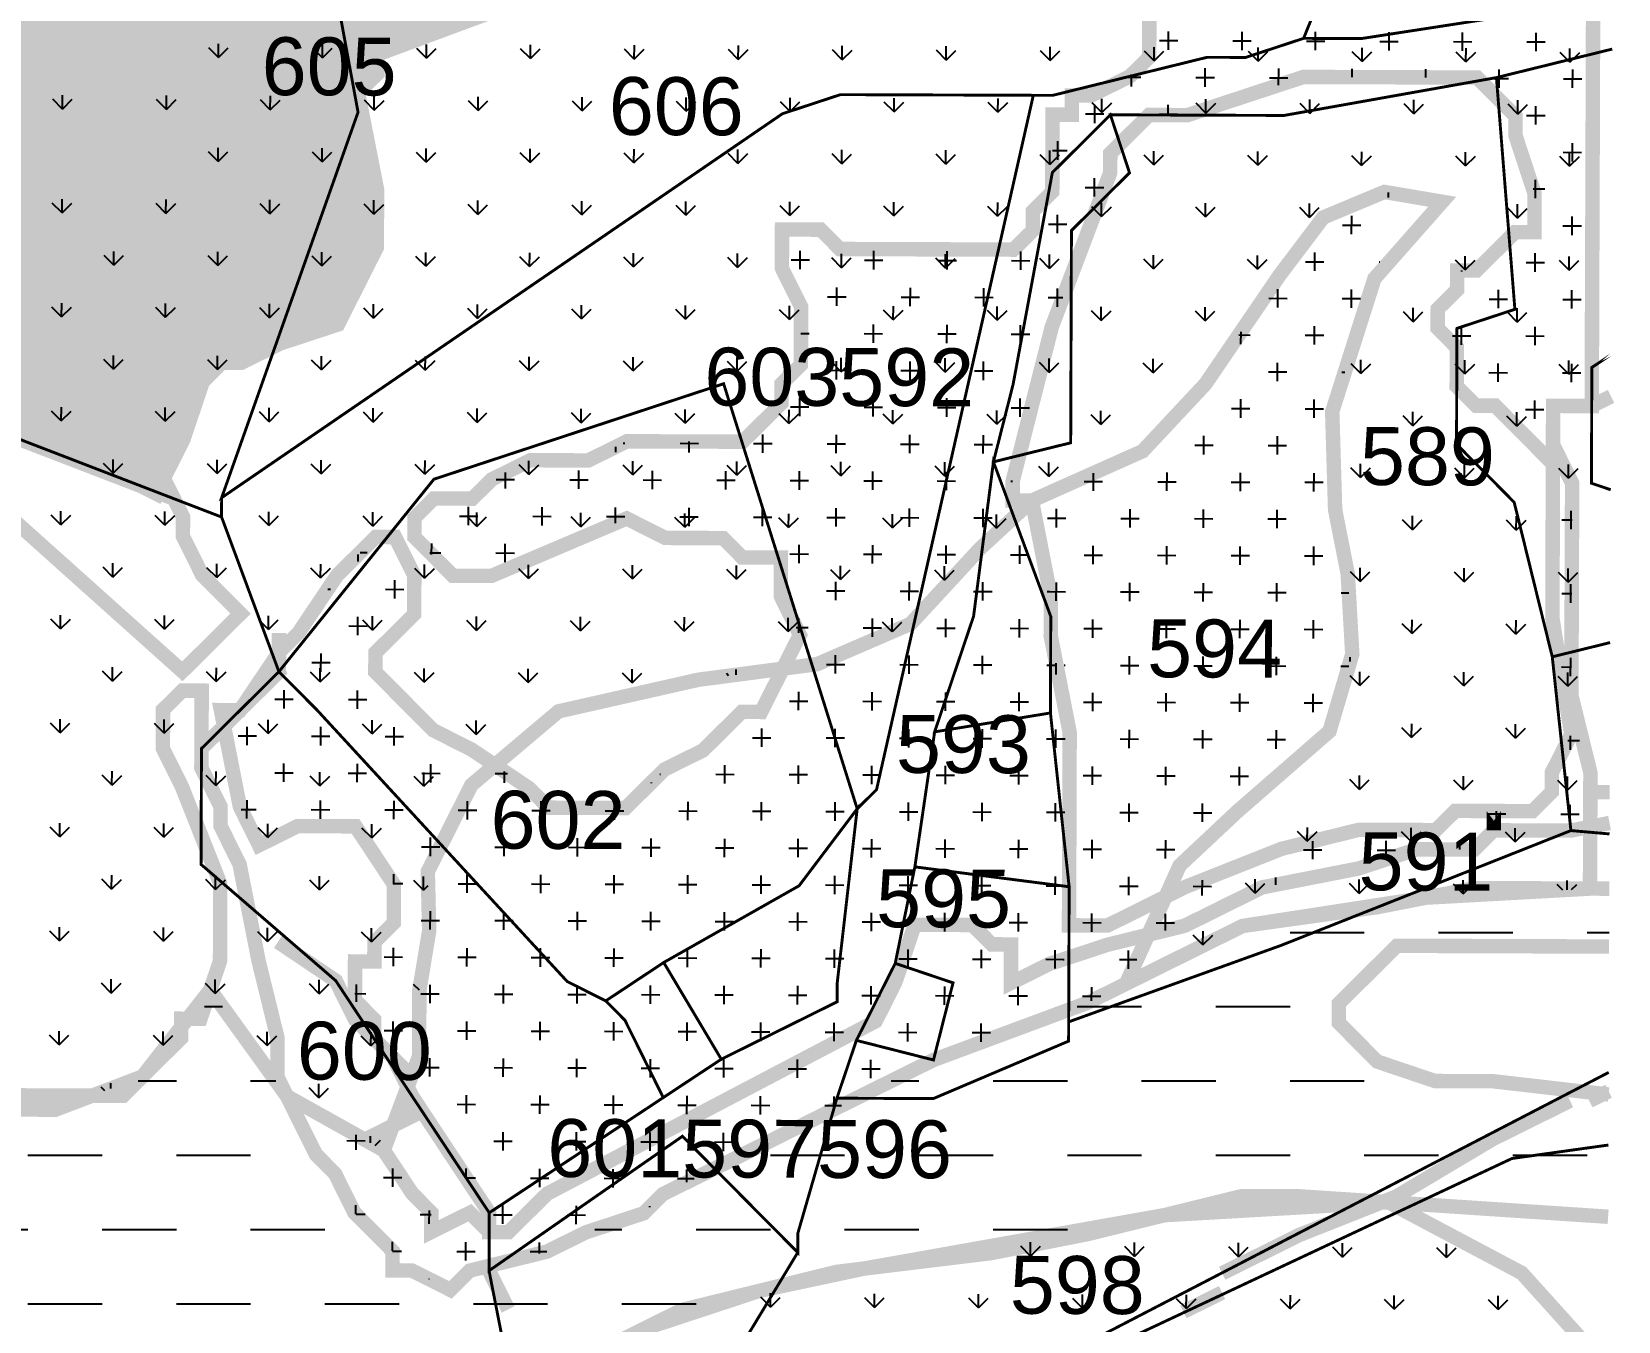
# Model space of a CAD drawing. Header units: metres. Extents: x 349383 to 353359, y 1753011 to 1755617.
# Drawn here: x 352457.6 to 352796.8, y 1753580.5 to 1753856.2 of the extents above; entities that cross this region are included whole.
import ezdxf

# ---------------------------------------------------------------- set-up
doc = ezdxf.new("R2010")
doc.units = ezdxf.units.M
for name, color, linetype in [('CRZ LANDWARD OF HTL', 11, 'Continuous'), ('INTERTIDAL ZONE', 5, 'Continuous'), ('LOW TIDE LINE', 5, 'Continuous'), ('MANGROOVES', 112, 'Continuous'), ('RIVER', 4, 'Continuous'), ('SURVEY NO.', 7, 'Continuous'), ('SURVEY PLOT BOUNDARY', 35, 'Continuous'), ('VILLAGE BOUNDARY', 212, 'Continuous')]:
    doc.layers.add(name, color=color, linetype=linetype)
doc.layers.add('HIGH TIDE LINE', color=7, linetype='Continuous', true_color=0xff00c5)
doc.styles.add('PDF Arial', font='arial.ttf')
pattern_1 = [(359.799348, (308968.011, 1739421.178), (7.8863897, 7.8313453), [3.9294578, -11.7883735]), (89.799348, (308969.969, 1739419.206), (-7.8313453, 7.8863897), [3.9294578, -11.7883735])]

msp = doc.modelspace()

# ---------------------------------------------------------------- hatches: boundary and pattern name
at = {"layer": 'CRZ LANDWARD OF HTL'}
h = msp.add_hatch(dxfattribs=at)
h.set_pattern_fill('CROSS', color=256, scale=1.237625, angle=-0.2007)
h.set_pattern_definition(pattern_1)
h.paths.add_polyline_path([(352196.86, 1753703.97), (352200.99, 1753703.95), (352205.13, 1753708.06), (352205.14, 1753712.19), (352209.27, 1753712.17), (352209.34, 1753732.8), (352213.48, 1753736.91), (352213.49, 1753741.04), (352225.93, 1753757.5), (352225.94, 1753761.62), (352230.08, 1753765.74), (352259.16, 1753823.39), (352267.44, 1753831.62), (352275.72, 1753839.84), (352279.86, 1753843.95), (352288.11, 1753843.92), (352292.25, 1753848.03), (352304.64, 1753852.12), (352308.76, 1753852.1), (352329.4, 1753856.16), (352325.32, 1753868.55), (352321.21, 1753872.69), (352317.08, 1753872.7), (352312.97, 1753876.84), (352308.86, 1753880.98), (352308.89, 1753889.23), (352304.77, 1753889.25), (352300.66, 1753893.39), (352296.56, 1753901.65), (352296.57, 1753905.78), (352292.48, 1753914.05), (352292.55, 1753934.67), (352296.67, 1753934.66), (352300.81, 1753938.77), (352304.94, 1753938.76), (352313.2, 1753942.85), (352350.33, 1753942.72), (352354.44, 1753938.58), (352358.54, 1753930.32), (352362.65, 1753926.18), (352375.02, 1753926.13), (352379.16, 1753930.24), (352387.41, 1753930.22), (352387.37, 1753917.84), (352383.23, 1753913.73), (352379.07, 1753905.49), (352383.19, 1753901.35), (352383.16, 1753893.1), (352362.53, 1753893.17), (352354.27, 1753889.07), (352350.14, 1753889.09), (352346, 1753884.98), (352345.99, 1753880.85), (352341.85, 1753876.74), (352337.71, 1753872.63), (352341.79, 1753860.24), (352350.04, 1753860.21), (352358.28, 1753856.05), (352378.83, 1753835.35), (352391.23, 1753843.56), (352391.25, 1753847.69), (352387.12, 1753847.7), (352387.14, 1753851.83), (352383.01, 1753851.84), (352383.03, 1753855.97), (352387.18, 1753864.2), (352387.2, 1753868.33), (352391.33, 1753872.44), (352391.35, 1753876.57), (352411.97, 1753876.49), (352416.11, 1753880.61), (352420.21, 1753872.34), (352420.2, 1753868.21), (352424.31, 1753864.07), (352428.43, 1753864.06), (352432.54, 1753859.92), (352444.92, 1753859.88), (352449.03, 1753855.74), (352453.14, 1753851.6), (352449, 1753847.48), (352448.96, 1753835.11), (352436.45, 1753798.02), (352436.44, 1753793.89), (352432.31, 1753793.91), (352432.33, 1753798.03), (352428.21, 1753802.17), (352415.88, 1753814.59), (352395.34, 1753839.42), (352382.93, 1753827.09), (352399.35, 1753806.4), (352419.52, 1753782.7), (352487.99, 1753756.34), (352485.82, 1753760.71), (352489.98, 1753768.95), (352494.14, 1753781.31), (352498.28, 1753785.43), (352502.41, 1753785.41), (352510.67, 1753789.51), (352523.06, 1753793.59), (352531.37, 1753810.06), (352531.41, 1753822.44), (352527.36, 1753843.08), (352531.5, 1753847.2), (352531.52, 1753851.32), (352564.56, 1753863.58), (352597.63, 1753884.1), (352610.02, 1753888.18), (352618.29, 1753892.28), (352622.44, 1753900.51), (352626.57, 1753900.5), (352626.58, 1753904.62), (352630.7, 1753904.61), (352630.72, 1753908.74), (352643.12, 1753916.94), (352647.26, 1753921.05), (352647.28, 1753925.18), (352651.42, 1753929.29), (352655.56, 1753933.4), (352609.91, 1753956.35), (352587.87, 1753967.42), (352534.17, 1754001.7), (352477.97, 1754045.29), (352391.19, 1754098.89), (352303.41, 1754141.93), (352223.61, 1754164.36), (352156.39, 1754176.12), (352104.49, 1754174.38), (352011.04, 1754165.15), (351939.88, 1754151.48), (351883.59, 1754131.51), (351863.42, 1754135.42), (351856.37, 1754179.62), (351841.22, 1754245.94), (351819.38, 1754325.42), (351800.01, 1754370.44), (351782.95, 1754366.41), (351751.11, 1754366.89), (351730.5, 1754373.11), (351712.8, 1754382.21), (351700.13, 1754382.25), (351683.08, 1754369.66), (351651.6, 1754373.38), (351631.35, 1754377.07), (351613.97, 1754375.68), (351595.85, 1754368.88), (351578.02, 1754352.91), (351566.41, 1754344.63), (351546.5, 1754341.08), (351520.44, 1754340.45), (351497.99, 1754338), (351481.69, 1754332.99), (351464.8, 1754333.65), (351440.07, 1754341.99), (351419.38, 1754321.43), (351361.42, 1754263.87), (351303.48, 1754210.44), (351306.8, 1754199.68), (351311.69, 1754198.03), (351315.8, 1754193.89), (351315.73, 1754173.26), (351323.96, 1754169.11), (351336.3, 1754156.69), (351344.5, 1754144.28), (351348.6, 1754136.02), (351348.51, 1754111.26), (351344.34, 1754098.9), (351340.35, 1754090.98), (351344.27, 1754078.27), (351380.94, 1753946.12), (351384.97, 1753921.35), (351479.22, 1753739.48), (351544.35, 1753491.71), (351544.32, 1753483.46), (351552.47, 1753454.55), (351556.57, 1753446.28), (351572.99, 1753425.6), (351581.19, 1753409.06), (351663.3, 1753297.38), (351696.12, 1753247.76), (351725, 1753247.66), (351729.11, 1753243.52), (351733.22, 1753239.38), (351741.46, 1753235.22), (351745.57, 1753231.08), (351757.93, 1753226.91), (351770.29, 1753222.74), (351778.51, 1753214.46), (351782.62, 1753210.32), (351782.51, 1753177.32), (351786.62, 1753173.18), (351787.2, 1753172.58), (351805.15, 1753164.86), (351815.49, 1753173.07), (351836.12, 1753173), (351840.27, 1753181.24), (351848.52, 1753181.21), (351848.49, 1753172.96), (351873.29, 1753185.25), (351902.16, 1753185.15), (351904.21, 1753181.02), (351914.54, 1753185.1), (351910.46, 1753197.5), (351902.19, 1753193.4), (351893.98, 1753205.81), (351898.12, 1753209.92), (351889.92, 1753222.32), (351877.63, 1753247.12), (351877.69, 1753263.62), (351873.59, 1753271.89), (351869.46, 1753271.9), (351865.35, 1753276.04), (351865.37, 1753281.55), (351865.41, 1753292.55), (351869.55, 1753296.66), (351869.57, 1753300.78), (351871.33, 1753300.78), (351873.75, 1753317.27), (351873.76, 1753321.4), (351878.97, 1753336.85), (351877.95, 1753337.89), (351877.98, 1753346.14), (351882.11, 1753350.25), (351883.49, 1753350.25), (351886.27, 1753358.49), (351906.91, 1753362.54), (351911.06, 1753370.78), (351911.13, 1753391.41), (351909.78, 1753396.91), (351907.05, 1753403.8), (351898.83, 1753412.08), (351911.37, 1753457.42), (351927.95, 1753482.11), (351952.82, 1753515.03), (351965.3, 1753543.87), (351969.43, 1753547.98), (351969.45, 1753552.11), (351981.9, 1753572.69), (351986.04, 1753576.8), (351990.22, 1753593.29), (352010.92, 1753613.85), (352015.04, 1753613.83), (352023.32, 1753622.06), (352031.59, 1753626.15), (352035.73, 1753630.27), (352052.25, 1753638.46), (352060.55, 1753650.81), (352068.83, 1753659.03), (352077.08, 1753659), (352077.09, 1753663.13), (352114.22, 1753663), (352139, 1753671.16), (352144.96, 1753672.06), (352151.39, 1753675.24), (352172.06, 1753687.55), (352176.18, 1753687.53)])
h = msp.add_hatch(dxfattribs=at)
h.set_pattern_fill('CROSS', color=256, scale=1.237625, angle=-0.2007)
h.set_pattern_definition(pattern_1)
h.paths.add_polyline_path([(352675.49, 1753735.3), (352671.44, 1753755.94), (352667.31, 1753755.95), (352667.32, 1753760.08), (352675.69, 1753793.06), (352688.18, 1753826.02), (352688.2, 1753830.14), (352696.47, 1753838.37), (352704.73, 1753838.34), (352729.5, 1753846.5), (352766.63, 1753846.37), (352770.74, 1753842.23), (352774.85, 1753838.09), (352774.84, 1753833.97), (352778.92, 1753821.57), (352778.89, 1753813.32), (352774.76, 1753813.34), (352770.63, 1753809.23), (352766.49, 1753805.11), (352762.36, 1753805.13), (352762.35, 1753801), (352758.21, 1753796.89), (352758.19, 1753792.77), (352762.3, 1753788.63), (352762.27, 1753780.37), (352766.38, 1753776.23), (352770.51, 1753776.22), (352774.62, 1753772.08), (352778.73, 1753767.94), (352782.84, 1753763.8), (352782.73, 1753730.79), (352786.76, 1753706.03), (352782.61, 1753697.79), (352782.6, 1753693.66), (352778.46, 1753689.55), (352770.21, 1753689.58), (352770.19, 1753685.45), (352786.69, 1753685.4), (352790.82, 1753686.21), (352790.86, 1753697.76), (352786.79, 1753714.28), (352786.95, 1753759.66), (352782.86, 1753767.93), (352782.88, 1753776.18), (352791.14, 1753776.15), (352791.5, 1753879.29), (352770.87, 1753879.36), (352770.86, 1753875.24), (352766.73, 1753875.25), (352754.34, 1753871.17), (352733.72, 1753871.24), (352729.61, 1753875.38), (352717.23, 1753875.43), (352717.22, 1753871.3), (352704.84, 1753871.34), (352700.7, 1753867.23), (352696.58, 1753867.25), (352696.52, 1753850.74), (352692.38, 1753846.63), (352684.11, 1753842.54), (352679.99, 1753842.55), (352679.97, 1753838.42), (352675.85, 1753838.44), (352675.79, 1753821.94), (352671.65, 1753817.82), (352671.64, 1753813.7), (352667.5, 1753809.59), (352630.37, 1753809.72), (352626.26, 1753813.86), (352618.01, 1753813.89), (352617.98, 1753805.63), (352622.08, 1753797.37), (352622.04, 1753784.99), (352617.9, 1753780.88), (352617.88, 1753776.75), (352613.74, 1753772.64), (352609.6, 1753768.53), (352584.85, 1753768.62), (352576.59, 1753764.52), (352564.21, 1753764.57), (352555.95, 1753760.47), (352551.81, 1753756.36), (352543.56, 1753756.39), (352539.42, 1753752.27), (352539.4, 1753748.15), (352547.63, 1753739.87), (352555.88, 1753739.84), (352584.79, 1753752.12), (352593.03, 1753747.96), (352605.41, 1753747.92), (352609.52, 1753743.78), (352617.77, 1753743.75), (352617.74, 1753735.5), (352621.83, 1753727.23), (352613.53, 1753710.76), (352609.4, 1753710.77), (352605.26, 1753706.66), (352601.12, 1753702.55), (352592.86, 1753698.45), (352584.58, 1753690.23), (352568.08, 1753690.29), (352563.97, 1753694.43), (352551.62, 1753702.72), (352543.38, 1753706.88), (352539.27, 1753711.02), (352535.16, 1753715.16), (352531.05, 1753719.3), (352531.07, 1753723.42), (352539.35, 1753731.65), (352539.38, 1753739.9), (352535.28, 1753748.16), (352531.15, 1753748.18), (352527.01, 1753744.07), (352522.87, 1753739.96), (352514.58, 1753727.61), (352510.44, 1753723.5), (352509.45, 1753722.01), (352510.43, 1753719.37), (352498.7, 1753707.72), (352502.08, 1753690.52), (352506.17, 1753682.25), (352514.44, 1753686.35), (352526.81, 1753686.31), (352535.02, 1753673.9), (352534.99, 1753665.65), (352530.85, 1753661.54), (352530.84, 1753657.41), (352526.71, 1753657.43), (352526.68, 1753649.17), (352530.79, 1753645.03), (352530.78, 1753640.91), (352534.89, 1753636.77), (352538.99, 1753628.5), (352555.4, 1753603.69), (352555.38, 1753599.56), (352559.51, 1753599.55), (352567.79, 1753607.77), (352638.04, 1753644.66), (352642.2, 1753652.9), (352646.37, 1753665.26), (352658.74, 1753665.22), (352662.85, 1753661.08), (352666.98, 1753661.06), (352666.95, 1753652.81), (352675.21, 1753656.91), (352687.6, 1753660.99), (352696.31, 1753663.13), (352704.12, 1753665.06), (352720.65, 1753673.25), (352741.29, 1753677.3), (352753.68, 1753681.39), (352766.05, 1753681.34), (352770.19, 1753685.45), (352770.21, 1753689.58), (352761.96, 1753689.61), (352757.82, 1753685.5), (352741.32, 1753685.56), (352724.8, 1753681.49), (352704.15, 1753673.31), (352687.62, 1753665.11), (352679.37, 1753665.14), (352679.51, 1753706.4), (352675.46, 1753727.04)])
at = {"layer": 'INTERTIDAL ZONE'}
h = msp.add_hatch(dxfattribs=at)
h.set_pattern_fill('CROSS', color=256, scale=1.237625, angle=-0.2007)
h.set_pattern_definition(pattern_1)
h.paths.add_polyline_path([(352679.37, 1753665.14), (352687.62, 1753665.11), (352700, 1753671.25), (352703.03, 1753677.92), (352715.43, 1753689.55), (352735.07, 1753706.64), (352739.94, 1753723.1), (352738.97, 1753740.26), (352733.49, 1753768.13), (352750.37, 1753821.31), (352746.81, 1753821.92), (352733.74, 1753816.47), (352724.42, 1753804.15), (352700.34, 1753768.84), (352671.44, 1753755.94), (352679.54, 1753714.65)])
h = msp.add_hatch(dxfattribs=at)
h.set_pattern_fill('CROSS', color=256, scale=1.237625, angle=-0.2007)
h.set_pattern_definition(pattern_1)
h.paths.add_polyline_path([(352683.43, 1753648.63), (352691.54, 1753652.64), (352696.31, 1753663.13), (352687.6, 1753660.99), (352675.21, 1753656.91), (352666.95, 1753652.81), (352666.98, 1753661.06), (352662.85, 1753661.08), (352658.74, 1753665.22), (352646.37, 1753665.26), (352642.2, 1753652.9), (352638.04, 1753644.66), (352567.79, 1753607.77), (352559.51, 1753599.55), (352555.38, 1753599.56), (352551.27, 1753603.71), (352543.01, 1753599.61), (352543.02, 1753603.73), (352538.91, 1753607.87), (352532.84, 1753617.06), (352512.17, 1753628.6), (352514.22, 1753624.46), (352518.32, 1753616.2), (352522.43, 1753612.06), (352526.52, 1753603.79), (352534.74, 1753595.51), (352534.73, 1753591.39), (352538.85, 1753591.37), (352547.09, 1753587.22), (352551.23, 1753591.33), (352567.74, 1753595.4), (352576.01, 1753599.49), (352588.4, 1753603.58), (352592.54, 1753607.69), (352600.8, 1753611.78), (352625.6, 1753624.07), (352642.13, 1753632.27), (352650.39, 1753636.36)])
at = {"layer": 'MANGROOVES'}
h = msp.add_hatch(dxfattribs=at)
h.set_pattern_fill('GRASS', color=256, scale=0.618812, angle=-0.2007)
h.set_pattern_definition([(89.799348, (308968.011, 1739421.178), (-11.0751947, 11.1530393), [2.9470934, -19.281277]), (44.799348, (308968.011, 1739421.178), (-11.0751947, 11.1530393), [2.9470934, -12.770738]), (134.799348, (308968.011, 1739421.178), (-11.1530393, -11.0751947), [2.9470934, -12.770738])])
h.paths.add_polyline_path([(352671.44, 1753755.94), (352695.1, 1753766.5), (352708.54, 1753780.87), (352724.42, 1753804.15), (352733.74, 1753816.47), (352746.81, 1753821.92), (352759.17, 1753819.82), (352744.68, 1753803.39), (352735.65, 1753774.94), (352736.27, 1753754), (352738.97, 1753740.26), (352739.94, 1753723.1), (352735.07, 1753706.64), (352715.43, 1753689.55), (352703.03, 1753677.92), (352691.54, 1753652.64), (352716.49, 1753665.01), (352755.7, 1753671.06), (352790.77, 1753673), (352791.75, 1753951.34), (352772.32, 1753951.41), (352733.3, 1753957.07), (352697.99, 1753970.08), (352670.76, 1753979), (352644.24, 1753979.1), (352626.64, 1753974.01), (352608.77, 1753948.72), (352585.36, 1753913.02), (352559.79, 1753901.74), (352511.68, 1753896.77), (352489.27, 1753880.66), (352484.07, 1753848.53), (352484, 1753826.19), (352469.74, 1753816.43), (352472.14, 1753825.55), (352470.56, 1753857.38), (352467.27, 1753885.14), (352449.2, 1753905.24), (352422.79, 1753948.59), (352393.61, 1753971.84), (352359.12, 1753986.51), (352327.62, 1753985.27), (352286.51, 1753978.02), (352263.83, 1753958.59), (352258.64, 1753925.78), (352253.78, 1753893.31), (352266.2, 1753861.79), (352279.86, 1753843.95), (352316.89, 1753819.14), (352317.94, 1753809.73), (352314.07, 1753788.36), (352319.76, 1753767.01), (352329.51, 1753748.03), (352341.32, 1753734.45), (352330.19, 1753717.52), (352327.04, 1753688.05), (352326.51, 1753658.86), (352340.12, 1753650.94), (352395.99, 1753639.82), (352436.44, 1753625.83), (352462.66, 1753625.74), (352481.25, 1753632.83), (352495.75, 1753651.35), (352512.17, 1753628.6), (352532.84, 1753617.06), (352540.41, 1753637.19), (352540.46, 1753651.26), (352542.56, 1753663.95), (352542.26, 1753676.65), (352551.6, 1753695.15), (352570.2, 1753710.88), (352600.11, 1753717.64), (352625.53, 1753720.98), (352645.51, 1753729.61), (352660.34, 1753745.68)])
h = msp.add_hatch(dxfattribs=at)
h.set_pattern_fill('GRASS', color=256, scale=0.618812, angle=-0.2007)
h.set_pattern_definition([(89.79935, (332742.333, 1740627.218), (-11.0751947, 11.1530393), [2.947093, -19.281277]), (44.79935, (332742.333, 1740627.218), (-11.075195, 11.153039), [2.947093, -12.770738]), (134.79935, (332742.333, 1740627.218), (-11.153039, -11.075195), [2.947093, -12.770738])])
h.paths.add_polyline_path([(352692.19, 1753409.29), (352722.94, 1753407.51), (352763.66, 1753391.64), (352789.78, 1753389.17), (352790.43, 1753575.01), (352776.17, 1753590.83), (352747.68, 1753605.95), (352699.78, 1753603.19), (352635.65, 1753591.79), (352613.09, 1753586.99), (352588.31, 1753578.82), (352552.73, 1753558.92), (352524.68, 1753548.51), (352487.5, 1753545.26), (352480.57, 1753533.24), (352478.77, 1753513.19), (352493.18, 1753504.89), (352530.59, 1753494.86), (352542.77, 1753469.23), (352545.84, 1753442.93), (352564.72, 1753412.25), (352587.47, 1753398.85), (352619.03, 1753398.04), (352655.94, 1753403.57)])
at = {"layer": 'RIVER'}
h = msp.add_hatch(dxfattribs=at)
h.set_pattern_fill('DASH', color=256, scale=5)
h.paths.add_polyline_path([(352526.52, 1753603.79), (352522.43, 1753612.06), (352518.32, 1753616.2), (352514.22, 1753624.46), (352512.17, 1753628.6), (352495.75, 1753651.35), (352493.67, 1753645.16), (352490.92, 1753645.17), (352489.54, 1753643.41), (352489.53, 1753641.05), (352481.25, 1753632.83), (352477.11, 1753628.72), (352470.53, 1753628.74), (352462.66, 1753625.74), (352436.44, 1753625.83), (352395.99, 1753639.82), (352340.12, 1753650.94), (352326.51, 1753658.86), (352303.99, 1753666.46), (352295.75, 1753670.61), (352262.79, 1753683.11), (352250.45, 1753691.4), (352238.09, 1753695.57), (352229.82, 1753691.47), (352225.7, 1753691.49), (352213.31, 1753687.4), (352196.76, 1753675.09), (352134.78, 1753646.42), (352081.12, 1753634.23), (352072.85, 1753630.14), (352060.46, 1753626.05), (352052.21, 1753626.08), (352039.82, 1753622), (352035.67, 1753613.76), (352031.51, 1753605.53), (352027.34, 1753593.16), (352027.3, 1753580.79), (352027.26, 1753568.41), (352052.05, 1753580.7), (352047.97, 1753593.09), (352048.01, 1753605.47), (352052.17, 1753613.7), (352105.79, 1753613.52), (352134.68, 1753617.54), (352151.2, 1753621.61), (352184.27, 1753642.12), (352204.94, 1753654.43), (352217.33, 1753658.51), (352217.32, 1753654.38), (352229.69, 1753654.34), (352242.05, 1753650.17), (352307.95, 1753621.06), (352320.3, 1753612.77), (352410.91, 1753571.19), (352456.22, 1753554.53), (352480.96, 1753550.32), (352497.45, 1753546.13), (352520.14, 1753548.12), (352526.34, 1753550.16), (352534.59, 1753552.19), (352534.59, 1753552.19), (352551.11, 1753558.32), (352565.5, 1753566.06), (352580.05, 1753574.72), (352596.58, 1753582.92), (352629.61, 1753591.05), (352635.65, 1753591.79), (352699.78, 1753603.19), (352716.29, 1753607.25), (352728.67, 1753607.21), (352794.65, 1753602.85), (352794.74, 1753628.98), (352770, 1753631.82), (352757.63, 1753631.86), (352745.27, 1753636.03), (352737.05, 1753644.31), (352737.06, 1753648.44), (352741.2, 1753652.55), (352749.48, 1753660.77), (352794.86, 1753660.61), (352794.9, 1753672.99), (352790.77, 1753673), (352755.7, 1753671.06), (352745.38, 1753669.04), (352716.49, 1753665.01), (352683.43, 1753648.63), (352650.39, 1753636.36), (352642.13, 1753632.27), (352625.6, 1753624.07), (352600.8, 1753611.78), (352592.54, 1753607.69), (352588.4, 1753603.58), (352576.01, 1753599.49), (352567.74, 1753595.4), (352551.23, 1753591.33), (352547.09, 1753587.22), (352538.85, 1753591.37), (352534.73, 1753591.39), (352534.74, 1753595.51)])

# ---------------------------------------------------------------- linework, layer by layer
at = {"layer": 'CRZ LANDWARD OF HTL', "const_width": 3.09, "flags": 128}
for points in [[(352696.58, 1753867.25), (352696.52, 1753850.74), (352692.38, 1753846.63), (352684.11, 1753842.54), (352679.99, 1753842.55), (352679.97, 1753838.42), (352675.85, 1753838.44), (352675.79, 1753821.94), (352671.65, 1753817.82), (352671.64, 1753813.7), (352667.5, 1753809.59), (352630.37, 1753809.72), (352626.26, 1753813.86), (352618.01, 1753813.89), (352617.98, 1753805.63), (352622.08, 1753797.37), (352622.04, 1753784.99), (352617.9, 1753780.88), (352617.88, 1753776.75), (352613.74, 1753772.64), (352609.6, 1753768.53), (352584.85, 1753768.62), (352576.59, 1753764.52), (352564.21, 1753764.57), (352555.95, 1753760.47), (352551.81, 1753756.36), (352543.56, 1753756.39), (352539.42, 1753752.27), (352539.4, 1753748.15), (352547.63, 1753739.87), (352555.88, 1753739.84), (352584.79, 1753752.12), (352593.03, 1753747.96), (352605.41, 1753747.92), (352609.52, 1753743.78), (352617.77, 1753743.75), (352617.74, 1753735.5), (352621.83, 1753727.23), (352613.53, 1753710.76), (352609.4, 1753710.77), (352605.26, 1753706.66), (352601.12, 1753702.55), (352592.86, 1753698.45), (352584.58, 1753690.23), (352568.08, 1753690.29), (352563.97, 1753694.43), (352551.62, 1753702.72), (352543.38, 1753706.88), (352539.27, 1753711.02), (352535.16, 1753715.16), (352531.05, 1753719.3), (352531.07, 1753723.42), (352539.35, 1753731.65), (352539.38, 1753739.9), (352535.28, 1753748.16), (352531.15, 1753748.18), (352527.01, 1753744.07), (352522.87, 1753739.96), (352514.58, 1753727.61), (352510.44, 1753723.5), (352509.45, 1753722.01), (352510.43, 1753719.37), (352498.7, 1753707.72), (352502.08, 1753690.52), (352506.17, 1753682.25), (352514.44, 1753686.35), (352526.81, 1753686.31), (352535.02, 1753673.9), (352534.99, 1753665.65), (352530.85, 1753661.54), (352530.84, 1753657.41), (352526.71, 1753657.43), (352526.68, 1753649.17), (352530.79, 1753645.03), (352530.78, 1753640.91), (352534.89, 1753636.77), (352538.99, 1753628.5), (352555.4, 1753603.69), (352555.38, 1753599.56), (352559.51, 1753599.55), (352567.79, 1753607.77), (352638.04, 1753644.66), (352642.2, 1753652.9), (352646.37, 1753665.26), (352658.74, 1753665.22), (352662.85, 1753661.08), (352666.98, 1753661.06), (352666.95, 1753652.81), (352675.21, 1753656.91), (352687.6, 1753660.99), (352696.31, 1753663.13), (352704.12, 1753665.06), (352720.65, 1753673.25), (352741.29, 1753677.3), (352753.68, 1753681.39), (352766.05, 1753681.34), (352770.19, 1753685.45), (352770.21, 1753689.58), (352761.96, 1753689.61), (352757.82, 1753685.5), (352741.32, 1753685.56), (352724.8, 1753681.49), (352704.15, 1753673.31), (352687.62, 1753665.11), (352679.37, 1753665.14), (352679.51, 1753706.4), (352675.46, 1753727.04), (352675.49, 1753735.3), (352671.44, 1753755.94), (352667.31, 1753755.95), (352667.32, 1753760.08), (352675.69, 1753793.06), (352688.18, 1753826.02), (352688.2, 1753830.14), (352696.47, 1753838.37), (352704.73, 1753838.34), (352729.5, 1753846.5), (352766.63, 1753846.37), (352770.74, 1753842.23), (352774.85, 1753838.09), (352774.84, 1753833.97), (352778.92, 1753821.57), (352778.89, 1753813.32), (352774.76, 1753813.34), (352770.63, 1753809.23), (352766.49, 1753805.11), (352762.36, 1753805.13), (352762.35, 1753801), (352758.21, 1753796.89), (352758.19, 1753792.77), (352762.3, 1753788.63), (352762.27, 1753780.37), (352766.38, 1753776.23), (352770.51, 1753776.22), (352774.62, 1753772.08), (352778.73, 1753767.94), (352782.84, 1753763.8), (352782.73, 1753730.79), (352786.76, 1753706.03), (352782.61, 1753697.79), (352782.6, 1753693.66), (352778.46, 1753689.55), (352770.21, 1753689.58), (352770.19, 1753685.45), (352786.69, 1753685.4), (352790.82, 1753686.21), (352790.86, 1753697.76), (352786.79, 1753714.28), (352786.95, 1753759.66), (352782.86, 1753767.93), (352782.88, 1753776.18), (352791.14, 1753776.15), (352791.5, 1753879.29)], [(352419.52, 1753782.7), (352487.99, 1753756.34), (352485.82, 1753760.71), (352489.98, 1753768.95), (352494.14, 1753781.31), (352498.28, 1753785.43), (352502.41, 1753785.41), (352510.67, 1753789.51), (352523.06, 1753793.59), (352531.37, 1753810.06), (352531.41, 1753822.44), (352527.36, 1753843.08), (352531.5, 1753847.2), (352531.52, 1753851.32), (352564.56, 1753863.58)]]:
    msp.add_lwpolyline(points, dxfattribs=at)
at = {"layer": 'HIGH TIDE LINE', "lineweight": 35, "const_width": 3.09}
for points in [[(352794.95, 1753687.02), (352786.69, 1753685.4), (352770.19, 1753685.45), (352766.05, 1753681.34), (352753.68, 1753681.39), (352741.29, 1753677.3), (352720.65, 1753673.25), (352704.12, 1753665.06), (352687.6, 1753660.99), (352675.21, 1753656.91), (352666.95, 1753652.81), (352666.98, 1753661.06), (352662.85, 1753661.08), (352658.74, 1753665.22), (352646.37, 1753665.26), (352642.2, 1753652.9), (352638.04, 1753644.66), (352567.79, 1753607.77), (352559.51, 1753599.55), (352555.38, 1753599.56), (352551.27, 1753603.71), (352543.01, 1753599.61), (352543.02, 1753603.73), (352538.91, 1753607.87), (352530.71, 1753620.28), (352538.97, 1753624.38), (352538.99, 1753628.5), (352534.89, 1753636.77), (352530.78, 1753640.91), (352530.79, 1753645.03), (352526.68, 1753649.17), (352526.71, 1753657.43), (352530.84, 1753657.41), (352530.85, 1753661.54), (352534.99, 1753665.65), (352535.02, 1753673.9), (352526.81, 1753686.31), (352514.44, 1753686.35), (352506.17, 1753682.25), (352502.08, 1753690.52), (352498.02, 1753711.16), (352502.15, 1753711.15), (352510.44, 1753723.5), (352514.58, 1753727.61), (352522.87, 1753739.96), (352527.01, 1753744.07), (352531.15, 1753748.18), (352535.28, 1753748.16), (352539.38, 1753739.9), (352539.35, 1753731.65), (352531.07, 1753723.42), (352531.05, 1753719.3), (352535.16, 1753715.16), (352539.27, 1753711.02), (352543.38, 1753706.88), (352551.62, 1753702.72), (352563.97, 1753694.43), (352568.08, 1753690.29), (352584.58, 1753690.23), (352592.86, 1753698.45), (352601.12, 1753702.55), (352605.26, 1753706.66), (352609.4, 1753710.77), (352613.53, 1753710.76), (352621.83, 1753727.23), (352617.74, 1753735.5), (352617.77, 1753743.75), (352609.52, 1753743.78), (352605.41, 1753747.92), (352593.03, 1753747.96), (352584.79, 1753752.12), (352555.88, 1753739.84), (352547.63, 1753739.87), (352539.4, 1753748.15), (352539.42, 1753752.27), (352543.56, 1753756.39), (352551.81, 1753756.36), (352555.95, 1753760.47), (352564.21, 1753764.57), (352576.59, 1753764.52), (352584.85, 1753768.62), (352609.6, 1753768.53), (352613.74, 1753772.64), (352617.88, 1753776.75), (352617.9, 1753780.88), (352622.04, 1753784.99), (352622.08, 1753797.37), (352617.98, 1753805.63), (352618.01, 1753813.89), (352626.26, 1753813.86), (352630.37, 1753809.72), (352667.5, 1753809.59), (352671.64, 1753813.7), (352671.65, 1753817.82), (352675.79, 1753821.94), (352675.85, 1753838.44), (352679.97, 1753838.42), (352679.99, 1753842.55), (352684.11, 1753842.54), (352692.38, 1753846.63), (352696.52, 1753850.74), (352696.58, 1753867.25)], [(352564.56, 1753863.58), (352531.52, 1753851.32), (352531.5, 1753847.2), (352527.36, 1753843.08), (352531.41, 1753822.44), (352531.37, 1753810.06), (352523.06, 1753793.59), (352510.67, 1753789.51), (352502.41, 1753785.41), (352498.28, 1753785.43), (352494.14, 1753781.31), (352489.98, 1753768.95), (352485.82, 1753760.71), (352489.92, 1753752.45), (352489.9, 1753748.32), (352494, 1753740.06), (352498.11, 1753735.92), (352502.22, 1753731.78), (352489.8, 1753719.44), (352452.79, 1753752.58)], [(352795.27, 1753778.2), (352791.14, 1753776.15), (352782.88, 1753776.18), (352782.86, 1753767.93), (352786.95, 1753759.66), (352786.79, 1753714.28), (352790.86, 1753697.76), (352790.85, 1753693.63), (352794.97, 1753693.62)]]:
    msp.add_lwpolyline(points, dxfattribs=at)
for points in [[(352770.21, 1753689.58), (352761.96, 1753689.61), (352757.82, 1753685.5), (352741.32, 1753685.56), (352724.8, 1753681.49), (352704.15, 1753673.31), (352687.62, 1753665.11), (352679.37, 1753665.14), (352679.51, 1753706.4), (352675.46, 1753727.04), (352675.49, 1753735.3), (352671.44, 1753755.94), (352667.31, 1753755.95), (352667.32, 1753760.08), (352675.69, 1753793.06), (352688.18, 1753826.02), (352688.2, 1753830.14), (352696.47, 1753838.37), (352704.73, 1753838.34), (352729.5, 1753846.5), (352766.63, 1753846.37), (352770.74, 1753842.23), (352774.85, 1753838.09), (352774.84, 1753833.97), (352778.92, 1753821.57), (352778.89, 1753813.32), (352774.76, 1753813.34), (352770.63, 1753809.23), (352766.49, 1753805.11), (352762.36, 1753805.13), (352762.35, 1753801), (352758.21, 1753796.89), (352758.19, 1753792.77), (352762.3, 1753788.63), (352762.27, 1753780.37), (352766.38, 1753776.23), (352770.51, 1753776.22), (352774.62, 1753772.08), (352778.73, 1753767.94), (352782.84, 1753763.8), (352782.73, 1753730.79), (352786.76, 1753706.03), (352782.61, 1753697.79), (352782.6, 1753693.66), (352778.46, 1753689.55)], [(352770.21, 1753689.58), (352770.19, 1753685.45)]]:
    msp.add_lwpolyline(points, close=True, dxfattribs=at)
at = {"layer": 'INTERTIDAL ZONE', "const_width": 3.09, "flags": 128}
for points in [[(352738.97, 1753740.26), (352736.27, 1753754), (352735.65, 1753774.94), (352744.68, 1753803.39), (352759.17, 1753819.82), (352746.81, 1753821.92), (352733.74, 1753816.47), (352724.42, 1753804.15), (352708.54, 1753780.87), (352695.1, 1753766.5), (352671.44, 1753755.94), (352675.49, 1753735.3), (352675.46, 1753727.04), (352679.51, 1753706.4), (352679.37, 1753665.14), (352687.62, 1753665.11), (352700, 1753671.25), (352703.03, 1753677.92), (352715.43, 1753689.55), (352735.07, 1753706.64), (352739.94, 1753723.1)], [(352683.43, 1753648.63), (352691.54, 1753652.64), (352696.31, 1753663.13), (352687.6, 1753660.99), (352675.21, 1753656.91), (352666.95, 1753652.81), (352666.98, 1753661.06), (352662.85, 1753661.08), (352658.74, 1753665.22), (352646.37, 1753665.26), (352642.2, 1753652.9), (352638.04, 1753644.66), (352567.79, 1753607.77), (352559.51, 1753599.55), (352555.38, 1753599.56), (352551.27, 1753603.71), (352543.01, 1753599.61), (352543.02, 1753603.73), (352538.91, 1753607.87), (352532.84, 1753617.06), (352512.17, 1753628.6), (352514.22, 1753624.46), (352518.32, 1753616.2), (352522.43, 1753612.06), (352526.52, 1753603.79), (352534.74, 1753595.51), (352534.73, 1753591.39), (352538.85, 1753591.37), (352547.09, 1753587.22), (352551.23, 1753591.33), (352567.74, 1753595.4), (352576.01, 1753599.49), (352588.4, 1753603.58), (352592.54, 1753607.69), (352600.8, 1753611.78), (352625.6, 1753624.07), (352642.13, 1753632.27), (352650.39, 1753636.36)]]:
    msp.add_lwpolyline(points, close=True, dxfattribs=at)
at = {"layer": 'LOW TIDE LINE', "lineweight": 18, "const_width": 3.09}
for points in [[(352794.9, 1753672.99), (352766.02, 1753673.09), (352745.38, 1753669.04), (352716.49, 1753665.01), (352683.43, 1753648.63), (352650.39, 1753636.36), (352642.13, 1753632.27), (352625.6, 1753624.07), (352600.8, 1753611.78), (352592.54, 1753607.69), (352588.4, 1753603.58), (352576.01, 1753599.49), (352567.74, 1753595.4), (352551.23, 1753591.33), (352547.09, 1753587.22), (352538.85, 1753591.37), (352534.73, 1753591.39), (352534.74, 1753595.51), (352526.52, 1753603.79), (352522.43, 1753612.06), (352518.32, 1753616.2), (352514.22, 1753624.46), (352510.12, 1753632.73), (352510.15, 1753640.98), (352506.09, 1753657.5), (352502.03, 1753678.14), (352497.94, 1753686.41), (352497.95, 1753690.53), (352493.85, 1753698.8), (352493.87, 1753702.93), (352493.88, 1753707.05), (352493.9, 1753711.18), (352493.91, 1753715.3), (352489.79, 1753715.32), (352485.65, 1753711.21), (352485.62, 1753702.95), (352489.72, 1753694.69), (352497.89, 1753674.03), (352497.88, 1753669.9), (352497.84, 1753657.53), (352493.67, 1753645.16), (352489.54, 1753645.18), (352489.53, 1753641.05), (352481.25, 1753632.83), (352477.11, 1753628.72), (352464.73, 1753628.76), (352448.23, 1753628.82)], [(352794.74, 1753628.98), (352770, 1753631.82), (352757.63, 1753631.86), (352745.27, 1753636.03), (352737.05, 1753644.31), (352737.06, 1753648.44), (352741.2, 1753652.55), (352749.48, 1753660.77), (352794.86, 1753660.61)], [(352242.05, 1753650.17), (352307.95, 1753621.06), (352320.3, 1753612.77), (352410.91, 1753571.19), (352456.22, 1753554.53), (352480.96, 1753550.32), (352497.45, 1753546.13), (352513.95, 1753546.07), (352526.34, 1753550.16), (352542.85, 1753554.23), (352559.38, 1753562.42), (352580.05, 1753574.72), (352596.58, 1753582.92), (352629.61, 1753591.05), (352662.62, 1753595.06), (352683.26, 1753599.12), (352716.29, 1753607.25), (352728.67, 1753607.21), (352794.65, 1753602.85)]]:
    msp.add_lwpolyline(points, dxfattribs=at)
at = {"layer": 'MANGROOVES', "const_width": 3.09, "flags": 128}
for points in [[(352489.27, 1753880.66), (352484.07, 1753848.53), (352484, 1753826.19), (352469.74, 1753816.43), (352472.14, 1753825.55), (352470.56, 1753857.38), (352467.27, 1753885.14)], [(352436.44, 1753625.83), (352462.66, 1753625.74), (352481.25, 1753632.83), (352495.75, 1753651.35), (352512.17, 1753628.6), (352532.84, 1753617.06), (352540.41, 1753637.19), (352540.46, 1753651.26), (352542.56, 1753663.95), (352542.26, 1753676.65), (352551.6, 1753695.15), (352570.2, 1753710.88), (352600.11, 1753717.64), (352625.53, 1753720.98), (352645.51, 1753729.61), (352660.34, 1753745.68), (352671.44, 1753755.94), (352695.1, 1753766.5), (352708.54, 1753780.87), (352724.42, 1753804.15), (352733.74, 1753816.47), (352746.81, 1753821.92), (352759.17, 1753819.82), (352744.68, 1753803.39), (352735.65, 1753774.94), (352736.27, 1753754), (352738.97, 1753740.26), (352739.94, 1753723.1), (352735.07, 1753706.64), (352715.43, 1753689.55), (352703.03, 1753677.92), (352691.54, 1753652.64), (352716.49, 1753665.01), (352755.7, 1753671.06), (352790.77, 1753673), (352790.86, 1753697.76)], [(352790.43, 1753575.01), (352776.17, 1753590.83), (352747.68, 1753605.95), (352699.78, 1753603.19), (352635.65, 1753591.79), (352613.09, 1753586.99), (352588.31, 1753578.82)]]:
    msp.add_lwpolyline(points, dxfattribs=at)
at = {"layer": 'RIVER', "const_width": 3.09, "flags": 128}
for points in [[(352794.9, 1753672.99), (352790.77, 1753673), (352755.7, 1753671.06), (352745.38, 1753669.04), (352716.49, 1753665.01), (352683.43, 1753648.63), (352650.39, 1753636.36), (352642.13, 1753632.27), (352625.6, 1753624.07), (352600.8, 1753611.78), (352592.54, 1753607.69), (352588.4, 1753603.58), (352576.01, 1753599.49), (352567.74, 1753595.4), (352551.23, 1753591.33), (352547.09, 1753587.22), (352538.85, 1753591.37), (352534.73, 1753591.39), (352534.74, 1753595.51), (352526.52, 1753603.79), (352522.43, 1753612.06), (352518.32, 1753616.2), (352514.22, 1753624.46), (352512.17, 1753628.6), (352495.75, 1753651.35), (352493.67, 1753645.16), (352490.92, 1753645.17), (352489.54, 1753643.41), (352489.53, 1753641.05), (352481.25, 1753632.83), (352477.11, 1753628.72), (352470.53, 1753628.74), (352462.66, 1753625.74), (352436.44, 1753625.83)], [(352794.74, 1753628.98), (352770, 1753631.82), (352757.63, 1753631.86), (352745.27, 1753636.03), (352737.05, 1753644.31), (352737.06, 1753648.44), (352741.2, 1753652.55), (352749.48, 1753660.77), (352794.86, 1753660.61)], [(352242.05, 1753650.17), (352307.95, 1753621.06), (352320.3, 1753612.77), (352410.91, 1753571.19), (352456.22, 1753554.53), (352480.96, 1753550.32), (352497.45, 1753546.13), (352520.14, 1753548.12), (352526.34, 1753550.16), (352534.59, 1753552.19), (352534.59, 1753552.19), (352551.11, 1753558.32), (352565.5, 1753566.06), (352580.05, 1753574.72), (352596.58, 1753582.92), (352629.61, 1753591.05), (352635.65, 1753591.79), (352699.78, 1753603.19), (352716.29, 1753607.25), (352728.67, 1753607.21), (352794.65, 1753602.85)]]:
    msp.add_lwpolyline(points, dxfattribs=at)
at = {"layer": 'SURVEY PLOT BOUNDARY', "lineweight": 18, "const_width": 0.619}
for points in [[(352729.53, 1753854.75), (352717.14, 1753850.67), (352708.89, 1753850.7), (352675.86, 1753842.56), (352671.74, 1753842.58), (352630.49, 1753842.72), (352618.1, 1753838.64), (352498.18, 1753756.55), (352527.35, 1753838.96), (352515.2, 1753905.01), (352523.47, 1753909.11), (352531.63, 1753884.33), (352539.88, 1753884.3), (352535.84, 1753909.07), (352618.42, 1753929.41), (352725.75, 1753953.79), (352738.14, 1753957.87), (352738.06, 1753933.11), (352733.85, 1753908.37), (352737.86, 1753875.35)], [(352498.18, 1753756.55), (352498.17, 1753752.42), (352411.66, 1753785.73), (352325.09, 1753802.53), (352296.31, 1753831.52), (352316.97, 1753839.7), (352465.64, 1753888.68), (352473.92, 1753896.91), (352515.2, 1753905.01), (352527.35, 1753838.96)], [(352724.73, 1753660.86), (352679.3, 1753644.51), (352679.4, 1753673.39), (352675.4, 1753710.54), (352675.47, 1753731.17), (352663.21, 1753764.22), (352679.73, 1753768.29), (352679.89, 1753813.67), (352692.31, 1753826), (352688.22, 1753838.4), (352725.35, 1753838.27), (352770.76, 1753846.36), (352774.71, 1753796.83), (352762.32, 1753792.75), (352762.23, 1753768), (352774.56, 1753755.58), (352782.7, 1753722.54), (352786.69, 1753685.4)], [(352671.74, 1753842.58), (352638.22, 1753694.17), (352634.08, 1753690.06), (352605.52, 1753780.92), (352543.57, 1753760.51), (352510.43, 1753719.37), (352498.17, 1753752.42), (352498.18, 1753756.55), (352618.1, 1753838.64), (352630.49, 1753842.72)], [(352663.21, 1753764.22), (352667.4, 1753780.71), (352675.81, 1753826.06), (352688.22, 1753838.4), (352692.31, 1753826), (352679.89, 1753813.67), (352679.73, 1753768.29)], [(352795.3, 1753787.14), (352791.16, 1753784.4), (352791.08, 1753759.65), (352795.2, 1753758.26), (352791.08, 1753759.65), (352791.16, 1753784.4)], [(352634.08, 1753690.06), (352621.65, 1753673.6), (352592.71, 1753657.2), (352580.31, 1753648.99), (352572.07, 1753653.14), (352518.65, 1753711.09), (352510.43, 1753719.37), (352543.57, 1753760.51), (352605.52, 1753780.92)], [(352650.64, 1753706.5), (352658.97, 1753731.23), (352663.21, 1753764.22), (352675.47, 1753731.17), (352675.4, 1753710.54)], [(352580.31, 1753648.99), (352584.42, 1753644.85), (352592.61, 1753628.32), (352555.4, 1753603.69), (352522.57, 1753653.32), (352493.78, 1753678.17), (352493.87, 1753702.93), (352510.43, 1753719.37), (352518.65, 1753711.09), (352572.07, 1753653.14)], [(352646.41, 1753677.64), (352650.64, 1753706.5), (352675.4, 1753710.54), (352679.4, 1753673.39)], [(352634.08, 1753690.06), (352629.82, 1753652.94), (352629.81, 1753648.81), (352605.02, 1753636.52), (352592.71, 1753657.2), (352621.65, 1753673.6)], [(352679.28, 1753640.39), (352650.36, 1753628.11), (352637.99, 1753628.16), (352629.74, 1753628.19), (352633.91, 1753640.55), (352650.39, 1753636.36), (352654.57, 1753652.85), (352642.21, 1753657.02), (352646.41, 1753677.64), (352679.4, 1753673.39), (352679.3, 1753644.51)], [(352580.31, 1753648.99), (352592.71, 1753657.2), (352605.02, 1753636.52), (352592.61, 1753628.32), (352584.42, 1753644.85)], [(352633.91, 1753640.55), (352642.21, 1753657.02), (352654.57, 1753652.85), (352650.39, 1753636.36)], [(352621.37, 1753595.21), (352608.92, 1753574.62), (352592.32, 1753545.8), (352559.41, 1753570.67), (352555.36, 1753591.31), (352596.71, 1753620.05)]]:
    msp.add_lwpolyline(points, close=True, dxfattribs=at)
for points in [[(352608.92, 1753574.62), (352621.37, 1753595.21), (352621.39, 1753599.33), (352629.74, 1753628.19), (352650.36, 1753628.11), (352679.28, 1753640.39), (352679.3, 1753644.51), (352724.73, 1753660.86), (352786.69, 1753685.4), (352794.94, 1753684.68), (352786.69, 1753685.4), (352782.7, 1753722.54), (352795.08, 1753725.59), (352782.7, 1753722.54), (352774.56, 1753755.58), (352762.23, 1753768), (352762.32, 1753792.75), (352774.71, 1753796.83), (352770.76, 1753846.36), (352795.53, 1753852.46), (352770.76, 1753846.36), (352725.35, 1753838.27), (352688.22, 1753838.4), (352675.81, 1753826.06), (352667.4, 1753780.71), (352663.21, 1753764.22), (352658.97, 1753731.23), (352650.64, 1753706.5), (352646.41, 1753677.64), (352642.21, 1753657.02), (352633.91, 1753640.55), (352629.74, 1753628.19), (352621.39, 1753599.33), (352621.37, 1753595.21), (352596.71, 1753620.05), (352555.36, 1753591.31), (352555.4, 1753603.69), (352592.61, 1753628.32), (352605.02, 1753636.52), (352629.81, 1753648.81), (352629.82, 1753652.94), (352634.08, 1753690.06), (352638.22, 1753694.17), (352671.74, 1753842.58), (352675.86, 1753842.56), (352708.89, 1753850.7), (352717.14, 1753850.67), (352729.53, 1753854.75), (352741.91, 1753854.71), (352795.56, 1753862.99), (352741.91, 1753854.71), (352729.53, 1753854.75), (352737.86, 1753875.35)], [(352617.06, 1753541.59), (352774.07, 1753615.3), (352794.71, 1753618.18), (352774.07, 1753615.3), (352617.06, 1753541.59), (352794.76, 1753633.7), (352617.06, 1753541.59)]]:
    msp.add_lwpolyline(points, dxfattribs=at)
at = {"layer": 'VILLAGE BOUNDARY', "const_width": 3.09}
for points in [[(352485.81, 1753756.59), (352469.34, 1753764.9), (352444.61, 1753773.24)], [(352510.43, 1753719.37), (352510.46, 1753727.62)], [(352493.85, 1753698.8), (352493.87, 1753702.93), (352498.01, 1753707.04)], [(352539, 1753632.63), (352526.67, 1753645.05), (352522.57, 1753653.32), (352510.23, 1753661.61)], [(352794.75, 1753629.67), (352790.61, 1753627.62)], [(352712.11, 1753590.76), (352728.64, 1753598.96), (352749.29, 1753607.14), (352769.96, 1753619.44), (352786.49, 1753627.64)], [(352559.45, 1753583.05), (352555.36, 1753591.31)], [(352712.09, 1753586.64), (352703.83, 1753582.54)]]:
    msp.add_lwpolyline(points, dxfattribs=at)

# ---------------------------------------------------------------- texts
at = {"layer": 'SURVEY NO.', "char_height": 12.376, "attachment_point": 7, "rotation": 359.7993, "style": 'PDF Arial'}
for s, insert in [('605', (352506.73, 1753842.45)), ('606', (352580.96, 1753833.94)), ('603592', (352601.38, 1753776.1)), ('589', (352741.57, 1753759.11)), ('594', (352696.05, 1753718.01)), ('593', (352642.36, 1753697.57)), ('602', (352555.67, 1753681.37)), ('591', (352741.27, 1753672.47)), ('595', (352638.11, 1753664.58)), ('600', (352514.25, 1753632.01)), ('601597596', (352567.8, 1753611.19)), ('598', (352666.7, 1753581.96))]:
    msp.add_mtext(s, dxfattribs=dict(at, insert=insert))

doc.saveas('drawing.dxf')
